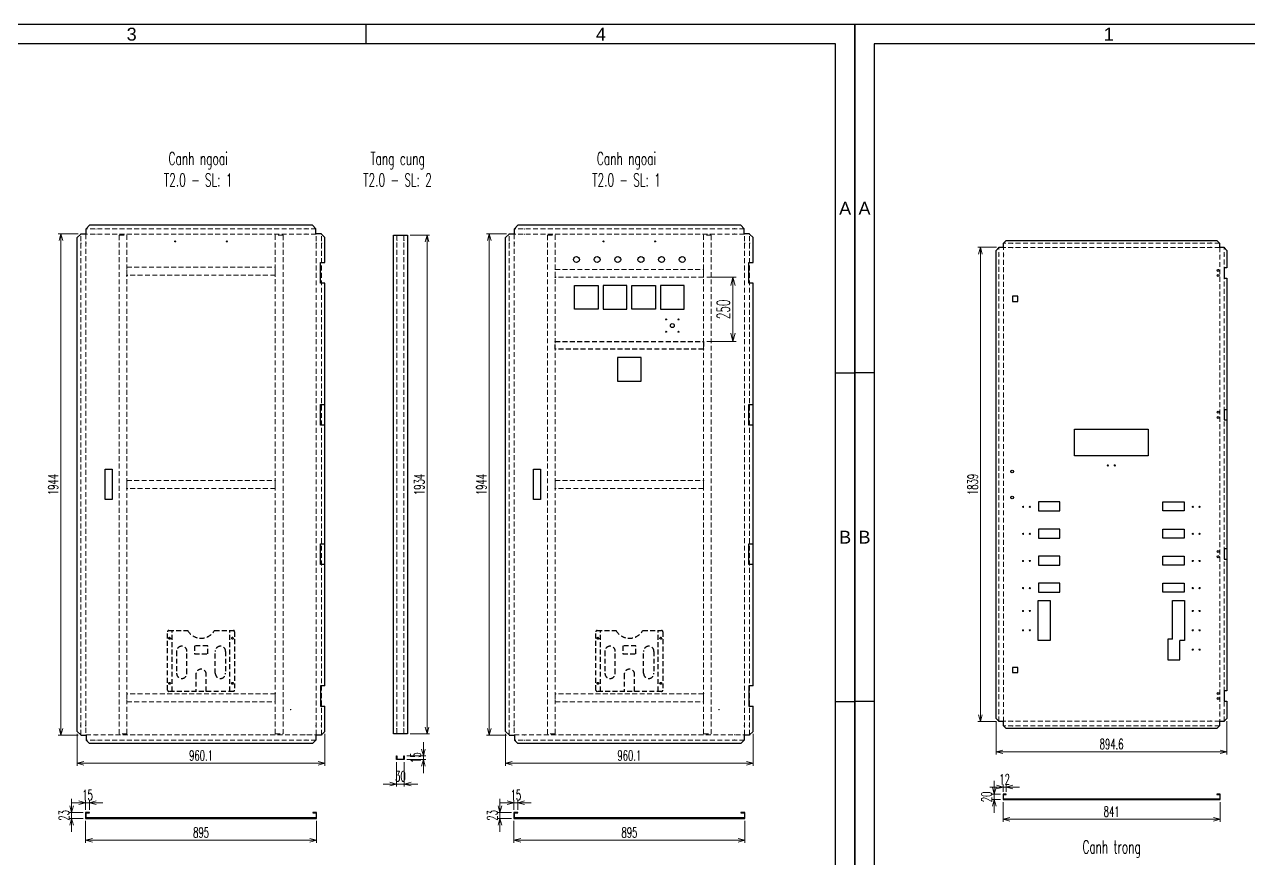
# Model space of a CAD drawing. Header units: millimetres. Extents: x 173893 to 258446, y -176540 to -123824.
# Drawn here: x 234777 to 239522, y -141566 to -138333 of the extents above; entities that cross this region are included whole.
import ezdxf
from ezdxf.enums import TextEntityAlignment as Align

# ---------------------------------------------------------------- set-up
doc = ezdxf.new("R2010")
doc.units = ezdxf.units.MM
doc.header["$LTSCALE"] = 3
doc.linetypes.add('HIDDEN', pattern=[9.525, 6.35, -3.175])
doc.layers.add('@.0.DM. NÉT CHÍNH', color=7, linetype='Continuous', lineweight=25)
doc.layers.add('@.DM. NÉT ĐỨT', color=8, linetype='HIDDEN', lineweight=9)
doc.layers.add('@.DM. KÍCH THƯỚC', color=8, linetype='Continuous', transparency=0.2)
for name, color, linetype in [('@.DM. NÉT CHÍNH', 7, 'Continuous'), ('@.TEXT', 7, 'Continuous'), ('@.VISIBLE', 7, 'Continuous'), ('Ann_green', 3, 'Continuous')]:
    doc.layers.add(name, color=color, linetype=linetype)
doc.styles.add('Ann_w01', font='romans.shx', dxfattribs={"width": 0.6, "bigfont": 'chineset.shx'})
doc.styles.add('Arial', font='arial.ttf')
doc.dimstyles.new('Dim 01_SC20', dxfattribs={"dimscale": 20, "dimtxt": 2, "dimasz": 1.3, "dimexe": 0.5, "dimexo": 0.5, "dimgap": 0.5, "dimtad": 1, "dimdec": 1, "dimzin": 12, "dimdsep": 46, "dimtxsty": 'Ann_w01', "dimblk": 'OPEN30', "dimcen": 1.5, "dimclrd": 6, "dimclre": 6, "dimclrt": 3, "dimadec": 1, "dimazin": 3, "dimtm": 1e-09, "dimtfac": 1, "dimtdec": 1, "dimtix": 1, "dimtmove": 0, "dimatfit": 3, "dimldrblk": 'OPEN30', "dimfxl": 1, "dimtolj": 1, "dimlwd": 0, "dimlwe": 0, "dimarcsym": 0})
doc.dimstyles.new('Dim 01_SC25', dxfattribs={"dimscale": 25, "dimtxt": 2, "dimasz": 1.3, "dimexe": 0.5, "dimexo": 0.5, "dimgap": 0.5, "dimtad": 1, "dimdec": 1, "dimzin": 12, "dimdsep": 46, "dimtxsty": 'Ann_w01', "dimblk": 'OPEN30', "dimcen": 1.5, "dimclrd": 6, "dimclre": 6, "dimclrt": 3, "dimadec": 1, "dimazin": 3, "dimtm": 1e-09, "dimtfac": 1, "dimtdec": 1, "dimtix": 1, "dimtmove": 0, "dimatfit": 3, "dimldrblk": 'OPEN30', "dimfxl": 1, "dimtolj": 1, "dimlwd": 0, "dimlwe": 0, "dimarcsym": 0})

# ---------------------------------------------------------------- blocks, each defined once
blk = doc.blocks.new('_Open30')
at = {"color": 0, "linetype": 'ByBlock', "lineweight": -2}
for p, q in [((-1, 0.27), (0, 0)), ((0, 0), (-1, -0.27)), ((0, 0), (-1, 0))]:
    blk.add_line(p, q, dxfattribs=at)
blk = doc.blocks.new('*D413')
at = {"layer": '@.DM. KÍCH THƯỚC', "color": 6, "lineweight": 0, "transparency": 16777216}
for p, q in [((238570.6, -141347.4), (238570.6, -141424.3)), ((239411.6, -141347.4), (239411.6, -141424.3)), ((238596.6, -141414.3), (239385.6, -141414.3))]:
    blk.add_line(p, q, dxfattribs=at)
at = {"layer": 'Defpoints', "color": 0, "transparency": 16777216}
for p in [(238570.6, -141337.4), (239411.6, -141337.4), (239411.6, -141414.3)]:
    blk.add_point(p, dxfattribs=at)
at = {"layer": '@.DM. KÍCH THƯỚC', "color": 6, "lineweight": 0, "transparency": 16777216, "xscale": 26, "yscale": 26, "zscale": 26, "rotation": 180}
blk.add_blockref('_Open30', (238570.6, -141414.3), dxfattribs=at)
at = {"layer": '@.DM. KÍCH THƯỚC', "color": 6, "lineweight": 0, "transparency": 16777216, "xscale": 26, "yscale": 26, "zscale": 26}
blk.add_blockref('_Open30', (239411.6, -141414.3), dxfattribs=at)
at = {"layer": '@.DM. KÍCH THƯỚC', "color": 3, "transparency": 16777216, "insert": (238991.1, -141384.3), "char_height": 40, "attachment_point": 5, "style": 'Ann_w01'}
blk.add_mtext('\\A1;841', dxfattribs=at)
blk = doc.blocks.new('*D414')
at = {"layer": '@.DM. KÍCH THƯỚC', "color": 6, "lineweight": 0, "transparency": 16777216}
for p, q in [((238536.3, -141291.4), (238536.3, -141265.4)), ((238560.6, -141317.4), (238526.3, -141317.4)), ((238560.6, -141337.4), (238526.3, -141337.4)), ((238536.3, -141337.4), (238536.3, -141317.4)), ((238536.3, -141363.4), (238536.3, -141389.4))]:
    blk.add_line(p, q, dxfattribs=at)
at = {"layer": 'Defpoints', "color": 0, "transparency": 16777216}
for p in [(238536.3, -141317.4), (238570.6, -141317.4), (238570.6, -141337.4)]:
    blk.add_point(p, dxfattribs=at)
at = {"layer": '@.DM. KÍCH THƯỚC', "color": 6, "lineweight": 0, "transparency": 16777216, "xscale": 26, "yscale": 26, "zscale": 26}
for p, rotation in [((238536.3, -141317.4), 270), ((238536.3, -141337.4), 90)]:
    blk.add_blockref('_Open30', p, dxfattribs=dict(at, rotation=rotation))
at = {"layer": '@.DM. KÍCH THƯỚC', "color": 3, "transparency": 16777216, "insert": (238506.3, -141327.4), "char_height": 40, "attachment_point": 5, "rotation": 90, "style": 'Ann_w01'}
blk.add_mtext('\\A1;20', dxfattribs=at)
blk = doc.blocks.new('*D415')
at = {"layer": '@.DM. KÍCH THƯỚC', "color": 6, "lineweight": 0, "transparency": 16777216}
for p, q in [((238544.6, -141289.3), (238518.6, -141289.3)), ((238570.6, -141307.4), (238570.6, -141279.3)), ((238570.6, -141289.3), (238582.6, -141289.3)), ((238582.6, -141307.4), (238582.6, -141279.3)), ((238608.6, -141289.3), (238634.6, -141289.3))]:
    blk.add_line(p, q, dxfattribs=at)
at = {"layer": 'Defpoints', "color": 0, "transparency": 16777216}
for p in [(238582.6, -141289.3), (238570.6, -141317.4), (238582.6, -141317.4)]:
    blk.add_point(p, dxfattribs=at)
at = {"layer": '@.DM. KÍCH THƯỚC', "color": 6, "lineweight": 0, "transparency": 16777216, "xscale": 26, "yscale": 26, "zscale": 26}
blk.add_blockref('_Open30', (238570.6, -141289.3), dxfattribs=at)
at = {"layer": '@.DM. KÍCH THƯỚC', "color": 6, "lineweight": 0, "transparency": 16777216, "xscale": 26, "yscale": 26, "zscale": 26, "rotation": 180}
blk.add_blockref('_Open30', (238582.6, -141289.3), dxfattribs=at)
at = {"layer": '@.DM. KÍCH THƯỚC', "color": 3, "transparency": 16777216, "insert": (238576.6, -141259.3), "char_height": 40, "attachment_point": 5, "style": 'Ann_w01'}
blk.add_mtext('\\A1;12', dxfattribs=at)
blk = doc.blocks.new('*D416')
at = {"layer": '@.DM. KÍCH THƯỚC', "color": 6, "lineweight": 0, "transparency": 16777216}
for p, q in [((238544.5, -139196.9), (238472.7, -139196.9)), ((238482.7, -141009.9), (238482.7, -139222.9)), ((238544.5, -141035.9), (238472.7, -141035.9))]:
    blk.add_line(p, q, dxfattribs=at)
at = {"layer": 'Defpoints', "color": 0, "transparency": 16777216}
for p in [(238482.7, -139196.9), (238554.5, -139196.9), (238554.5, -141035.9)]:
    blk.add_point(p, dxfattribs=at)
at = {"layer": '@.DM. KÍCH THƯỚC', "color": 6, "lineweight": 0, "transparency": 16777216, "xscale": 26, "yscale": 26, "zscale": 26}
for p, rotation in [((238482.7, -139196.9), 90), ((238482.7, -141035.9), 270)]:
    blk.add_blockref('_Open30', p, dxfattribs=dict(at, rotation=rotation))
at = {"layer": '@.DM. KÍCH THƯỚC', "color": 3, "transparency": 16777216, "insert": (238452.7, -140116.4), "char_height": 40, "attachment_point": 5, "rotation": 90, "style": 'Ann_w01'}
blk.add_mtext('\\A1;1839', dxfattribs=at)
blk = doc.blocks.new('*D417')
at = {"layer": '@.DM. KÍCH THƯỚC', "color": 6, "lineweight": 0, "transparency": 16777216}
for p, q in [((238543.8, -141033.9), (238543.8, -141162.9)), ((239438.4, -141033.9), (239438.4, -141162.9)), ((238569.8, -141152.9), (239412.4, -141152.9))]:
    blk.add_line(p, q, dxfattribs=at)
at = {"layer": 'Defpoints', "color": 0, "transparency": 16777216}
for p in [(238543.8, -141023.9), (239438.4, -141023.9), (239438.4, -141152.9)]:
    blk.add_point(p, dxfattribs=at)
at = {"layer": '@.DM. KÍCH THƯỚC', "color": 6, "lineweight": 0, "transparency": 16777216, "xscale": 26, "yscale": 26, "zscale": 26, "rotation": 180}
blk.add_blockref('_Open30', (238543.8, -141152.9), dxfattribs=at)
at = {"layer": '@.DM. KÍCH THƯỚC', "color": 6, "lineweight": 0, "transparency": 16777216, "xscale": 26, "yscale": 26, "zscale": 26}
blk.add_blockref('_Open30', (239438.4, -141152.9), dxfattribs=at)
at = {"layer": '@.DM. KÍCH THƯỚC', "color": 3, "transparency": 16777216, "insert": (238991.1, -141122.9), "char_height": 40, "attachment_point": 5, "style": 'Ann_w01'}
blk.add_mtext('\\A1;894.6', dxfattribs=at)
blk = doc.blocks.new('*D439')
at = {"layer": '@.DM. KÍCH THƯỚC', "color": 6, "lineweight": 0, "transparency": 16777216}
for p, q in [((235014.3, -141420.7), (235014.3, -141505.6)), ((235909.3, -141420.7), (235909.3, -141505.6)), ((235040.3, -141495.6), (235883.3, -141495.6))]:
    blk.add_line(p, q, dxfattribs=at)
at = {"layer": 'Defpoints', "color": 0, "transparency": 16777216}
for p in [(235014.3, -141410.7), (235909.3, -141410.7), (235909.3, -141495.6)]:
    blk.add_point(p, dxfattribs=at)
at = {"layer": '@.DM. KÍCH THƯỚC', "color": 6, "lineweight": 0, "transparency": 16777216, "xscale": 26, "yscale": 26, "zscale": 26, "rotation": 180}
blk.add_blockref('_Open30', (235014.3, -141495.6), dxfattribs=at)
at = {"layer": '@.DM. KÍCH THƯỚC', "color": 6, "lineweight": 0, "transparency": 16777216, "xscale": 26, "yscale": 26, "zscale": 26}
blk.add_blockref('_Open30', (235909.3, -141495.6), dxfattribs=at)
at = {"layer": '@.DM. KÍCH THƯỚC', "color": 3, "transparency": 16777216, "insert": (235461.8, -141465.6), "char_height": 40, "attachment_point": 5, "style": 'Ann_w01'}
blk.add_mtext('\\A1;895', dxfattribs=at)
blk = doc.blocks.new('*D440')
at = {"layer": '@.DM. KÍCH THƯỚC', "color": 6, "lineweight": 0, "transparency": 16777216}
for p, q in [((234959.9, -141361.7), (234959.9, -141335.7)), ((235004.3, -141387.7), (234949.9, -141387.7)), ((234959.9, -141387.7), (234959.9, -141410.7)), ((235004.3, -141410.7), (234949.9, -141410.7)), ((234959.9, -141436.7), (234959.9, -141462.7))]:
    blk.add_line(p, q, dxfattribs=at)
at = {"layer": 'Defpoints', "color": 0, "transparency": 16777216}
for p in [(235014.3, -141387.7), (234959.9, -141410.7), (235014.3, -141410.7)]:
    blk.add_point(p, dxfattribs=at)
at = {"layer": '@.DM. KÍCH THƯỚC', "color": 6, "lineweight": 0, "transparency": 16777216, "xscale": 26, "yscale": 26, "zscale": 26}
for p, rotation in [((234959.9, -141387.7), 270), ((234959.9, -141410.7), 90)]:
    blk.add_blockref('_Open30', p, dxfattribs=dict(at, rotation=rotation))
at = {"layer": '@.DM. KÍCH THƯỚC', "color": 3, "transparency": 16777216, "insert": (234929.9, -141399.2), "char_height": 40, "attachment_point": 5, "rotation": 90, "style": 'Ann_w01'}
blk.add_mtext('\\A1;23', dxfattribs=at)
blk = doc.blocks.new('*D441')
at = {"layer": '@.DM. KÍCH THƯỚC', "color": 6, "lineweight": 0, "transparency": 16777216}
for p, q in [((235014.3, -141377.7), (235014.3, -141340.4)), ((235029.3, -141377.7), (235029.3, -141340.4)), ((234988.3, -141350.4), (234962.3, -141350.4)), ((235014.3, -141350.4), (235029.3, -141350.4)), ((235055.3, -141350.4), (235081.3, -141350.4))]:
    blk.add_line(p, q, dxfattribs=at)
at = {"layer": 'Defpoints', "color": 0, "transparency": 16777216}
for p in [(235014.3, -141387.7), (235029.3, -141350.4), (235029.3, -141387.7)]:
    blk.add_point(p, dxfattribs=at)
at = {"layer": '@.DM. KÍCH THƯỚC', "color": 6, "lineweight": 0, "transparency": 16777216, "xscale": 26, "yscale": 26, "zscale": 26}
blk.add_blockref('_Open30', (235014.3, -141350.4), dxfattribs=at)
at = {"layer": '@.DM. KÍCH THƯỚC', "color": 6, "lineweight": 0, "transparency": 16777216, "xscale": 26, "yscale": 26, "zscale": 26, "rotation": 180}
blk.add_blockref('_Open30', (235029.3, -141350.4), dxfattribs=at)
at = {"layer": '@.DM. KÍCH THƯỚC', "color": 3, "transparency": 16777216, "insert": (235021.8, -141320.4), "char_height": 40, "attachment_point": 5, "style": 'Ann_w01'}
blk.add_mtext('\\A1;15', dxfattribs=at)
blk = doc.blocks.new('*D442')
at = {"layer": '@.DM. KÍCH THƯỚC', "color": 6, "lineweight": 0, "transparency": 16777216}
for p, q in [((234985.2, -139144.4), (234908.4, -139144.4)), ((234918.4, -139170.4), (234918.4, -141062.4)), ((234985.2, -141088.4), (234908.4, -141088.4))]:
    blk.add_line(p, q, dxfattribs=at)
at = {"layer": 'Defpoints', "color": 0, "transparency": 16777216}
for p in [(234995.2, -139144.4), (234918.4, -141088.4), (234995.2, -141088.4)]:
    blk.add_point(p, dxfattribs=at)
at = {"layer": '@.DM. KÍCH THƯỚC', "color": 6, "lineweight": 0, "transparency": 16777216, "xscale": 26, "yscale": 26, "zscale": 26}
for p, rotation in [((234918.4, -139144.4), 90), ((234918.4, -141088.4), 270)]:
    blk.add_blockref('_Open30', p, dxfattribs=dict(at, rotation=rotation))
at = {"layer": '@.DM. KÍCH THƯỚC', "color": 3, "transparency": 16777216, "insert": (234888.4, -140116.4), "char_height": 40, "attachment_point": 5, "rotation": 90, "style": 'Ann_w01'}
blk.add_mtext('\\A1;1944', dxfattribs=at)
blk = doc.blocks.new('*D443')
at = {"layer": '@.DM. KÍCH THƯỚC', "color": 6, "lineweight": 0, "transparency": 16777216}
for p, q in [((234981.5, -141083.4), (234981.5, -141207.1)), ((235941.6, -141083.4), (235941.6, -141207.1)), ((235915.6, -141197.1), (235007.5, -141197.1))]:
    blk.add_line(p, q, dxfattribs=at)
at = {"layer": 'Defpoints', "color": 0, "transparency": 16777216}
for p in [(234981.5, -141073.4), (235941.6, -141073.4), (234981.5, -141197.1)]:
    blk.add_point(p, dxfattribs=at)
at = {"layer": '@.DM. KÍCH THƯỚC', "color": 6, "lineweight": 0, "transparency": 16777216, "xscale": 26, "yscale": 26, "zscale": 26, "rotation": 180}
blk.add_blockref('_Open30', (234981.5, -141197.1), dxfattribs=at)
at = {"layer": '@.DM. KÍCH THƯỚC', "color": 6, "lineweight": 0, "transparency": 16777216, "xscale": 26, "yscale": 26, "zscale": 26}
blk.add_blockref('_Open30', (235941.6, -141197.1), dxfattribs=at)
at = {"layer": '@.DM. KÍCH THƯỚC', "color": 3, "transparency": 16777216, "insert": (235461.6, -141167.1), "char_height": 40, "attachment_point": 5, "style": 'Ann_w01'}
blk.add_mtext('\\A1;960.1', dxfattribs=at)
blk = doc.blocks.new('*D504')
at = {"layer": '@.DM. KÍCH THƯỚC', "color": 6, "lineweight": 0, "transparency": 16777216}
for p, q in [((236219.5, -141193), (236219.5, -141287.7)), ((236249.5, -141193), (236249.5, -141287.7)), ((236193.5, -141277.7), (236167.5, -141277.7)), ((236219.5, -141277.7), (236249.5, -141277.7)), ((236275.5, -141277.7), (236301.5, -141277.7))]:
    blk.add_line(p, q, dxfattribs=at)
at = {"layer": 'Defpoints', "color": 0, "transparency": 16777216}
for p in [(236219.5, -141183), (236249.5, -141183), (236249.5, -141277.7)]:
    blk.add_point(p, dxfattribs=at)
at = {"layer": '@.DM. KÍCH THƯỚC', "color": 6, "lineweight": 0, "transparency": 16777216, "xscale": 26, "yscale": 26, "zscale": 26}
blk.add_blockref('_Open30', (236219.5, -141277.7), dxfattribs=at)
at = {"layer": '@.DM. KÍCH THƯỚC', "color": 6, "lineweight": 0, "transparency": 16777216, "xscale": 26, "yscale": 26, "zscale": 26, "rotation": 180}
blk.add_blockref('_Open30', (236249.5, -141277.7), dxfattribs=at)
at = {"layer": '@.DM. KÍCH THƯỚC', "color": 3, "transparency": 16777216, "insert": (236234.5, -141247.7), "char_height": 40, "attachment_point": 5, "style": 'Ann_w01'}
blk.add_mtext('\\A1;30', dxfattribs=at)
blk = doc.blocks.new('*D505')
at = {"layer": '@.DM. KÍCH THƯỚC', "color": 6, "lineweight": 0, "transparency": 16777216}
for p, q in [((236323.6, -141142), (236323.6, -141116)), ((236259.5, -141168), (236333.6, -141168)), ((236259.5, -141183), (236333.6, -141183)), ((236323.6, -141183), (236323.6, -141168)), ((236323.6, -141209), (236323.6, -141235))]:
    blk.add_line(p, q, dxfattribs=at)
at = {"layer": 'Defpoints', "color": 0, "transparency": 16777216}
for p in [(236249.5, -141168), (236249.5, -141183), (236323.6, -141168)]:
    blk.add_point(p, dxfattribs=at)
at = {"layer": '@.DM. KÍCH THƯỚC', "color": 6, "lineweight": 0, "transparency": 16777216, "xscale": 26, "yscale": 26, "zscale": 26}
for p, rotation in [((236323.6, -141168), 270), ((236323.6, -141183), 90)]:
    blk.add_blockref('_Open30', p, dxfattribs=dict(at, rotation=rotation))
at = {"layer": '@.DM. KÍCH THƯỚC', "color": 3, "transparency": 16777216, "insert": (236293.6, -141175.5), "char_height": 40, "attachment_point": 5, "rotation": 90, "style": 'Ann_w01'}
blk.add_mtext('\\A1;15', dxfattribs=at)
blk = doc.blocks.new('*D506')
at = {"layer": '@.DM. KÍCH THƯỚC', "color": 6, "lineweight": 0, "transparency": 16777216}
for p, q in [((236271.9, -139149.4), (236347.6, -139149.4)), ((236337.6, -141057.4), (236337.6, -139175.4)), ((236271.9, -141083.4), (236347.6, -141083.4))]:
    blk.add_line(p, q, dxfattribs=at)
at = {"layer": 'Defpoints', "color": 0, "transparency": 16777216}
for p in [(236261.9, -139149.4), (236337.6, -139149.4), (236261.9, -141083.4)]:
    blk.add_point(p, dxfattribs=at)
at = {"layer": '@.DM. KÍCH THƯỚC', "color": 6, "lineweight": 0, "transparency": 16777216, "xscale": 26, "yscale": 26, "zscale": 26}
for p, rotation in [((236337.6, -139149.4), 90), ((236337.6, -141083.4), 270)]:
    blk.add_blockref('_Open30', p, dxfattribs=dict(at, rotation=rotation))
at = {"layer": '@.DM. KÍCH THƯỚC', "color": 3, "transparency": 16777216, "insert": (236307.6, -140116.4), "char_height": 40, "attachment_point": 5, "rotation": 90, "style": 'Ann_w01'}
blk.add_mtext('\\A1;1934', dxfattribs=at)
blk = doc.blocks.new('*D507')
at = {"layer": '@.DM. KÍCH THƯỚC', "color": 6, "lineweight": 0, "transparency": 16777216}
for p, q in [((236674.6, -141420.7), (236674.6, -141505.6)), ((237569.6, -141420.7), (237569.6, -141505.6)), ((236700.6, -141495.6), (237543.6, -141495.6))]:
    blk.add_line(p, q, dxfattribs=at)
at = {"layer": 'Defpoints', "color": 0, "transparency": 16777216}
for p in [(236674.6, -141410.7), (237569.6, -141410.7), (237569.6, -141495.6)]:
    blk.add_point(p, dxfattribs=at)
at = {"layer": '@.DM. KÍCH THƯỚC', "color": 6, "lineweight": 0, "transparency": 16777216, "xscale": 26, "yscale": 26, "zscale": 26, "rotation": 180}
blk.add_blockref('_Open30', (236674.6, -141495.6), dxfattribs=at)
at = {"layer": '@.DM. KÍCH THƯỚC', "color": 6, "lineweight": 0, "transparency": 16777216, "xscale": 26, "yscale": 26, "zscale": 26}
blk.add_blockref('_Open30', (237569.6, -141495.6), dxfattribs=at)
at = {"layer": '@.DM. KÍCH THƯỚC', "color": 3, "transparency": 16777216, "insert": (237122.1, -141465.6), "char_height": 40, "attachment_point": 5, "style": 'Ann_w01'}
blk.add_mtext('\\A1;895', dxfattribs=at)
blk = doc.blocks.new('*D508')
at = {"layer": '@.DM. KÍCH THƯỚC', "color": 6, "lineweight": 0, "transparency": 16777216}
for p, q in [((236620.2, -141361.7), (236620.2, -141335.7)), ((236664.6, -141387.7), (236610.2, -141387.7)), ((236620.2, -141387.7), (236620.2, -141410.7)), ((236664.6, -141410.7), (236610.2, -141410.7)), ((236620.2, -141436.7), (236620.2, -141462.7))]:
    blk.add_line(p, q, dxfattribs=at)
at = {"layer": 'Defpoints', "color": 0, "transparency": 16777216}
for p in [(236674.6, -141387.7), (236620.2, -141410.7), (236674.6, -141410.7)]:
    blk.add_point(p, dxfattribs=at)
at = {"layer": '@.DM. KÍCH THƯỚC', "color": 6, "lineweight": 0, "transparency": 16777216, "xscale": 26, "yscale": 26, "zscale": 26}
for p, rotation in [((236620.2, -141387.7), 270), ((236620.2, -141410.7), 90)]:
    blk.add_blockref('_Open30', p, dxfattribs=dict(at, rotation=rotation))
at = {"layer": '@.DM. KÍCH THƯỚC', "color": 3, "transparency": 16777216, "insert": (236590.2, -141399.2), "char_height": 40, "attachment_point": 5, "rotation": 90, "style": 'Ann_w01'}
blk.add_mtext('\\A1;23', dxfattribs=at)
blk = doc.blocks.new('*D509')
at = {"layer": '@.DM. KÍCH THƯỚC', "color": 6, "lineweight": 0, "transparency": 16777216}
for p, q in [((236674.6, -141377.7), (236674.6, -141340.4)), ((236689.6, -141377.7), (236689.6, -141340.4)), ((236648.6, -141350.4), (236622.6, -141350.4)), ((236674.6, -141350.4), (236689.6, -141350.4)), ((236715.6, -141350.4), (236741.6, -141350.4))]:
    blk.add_line(p, q, dxfattribs=at)
at = {"layer": 'Defpoints', "color": 0, "transparency": 16777216}
for p in [(236674.6, -141387.7), (236689.6, -141350.4), (236689.6, -141387.7)]:
    blk.add_point(p, dxfattribs=at)
at = {"layer": '@.DM. KÍCH THƯỚC', "color": 6, "lineweight": 0, "transparency": 16777216, "xscale": 26, "yscale": 26, "zscale": 26}
blk.add_blockref('_Open30', (236674.6, -141350.4), dxfattribs=at)
at = {"layer": '@.DM. KÍCH THƯỚC', "color": 6, "lineweight": 0, "transparency": 16777216, "xscale": 26, "yscale": 26, "zscale": 26, "rotation": 180}
blk.add_blockref('_Open30', (236689.6, -141350.4), dxfattribs=at)
at = {"layer": '@.DM. KÍCH THƯỚC', "color": 3, "transparency": 16777216, "insert": (236682.1, -141320.4), "char_height": 40, "attachment_point": 5, "style": 'Ann_w01'}
blk.add_mtext('\\A1;15', dxfattribs=at)
blk = doc.blocks.new('*D499')
at = {"layer": '@.DM. KÍCH THƯỚC', "color": 6, "lineweight": 0, "transparency": 16777216}
for p, q in [((236645.5, -139144.4), (236568.6, -139144.4)), ((236578.6, -139170.4), (236578.6, -141062.4)), ((236645.5, -141088.4), (236568.6, -141088.4))]:
    blk.add_line(p, q, dxfattribs=at)
at = {"layer": 'Defpoints', "color": 0, "transparency": 16777216}
for p in [(236655.5, -139144.4), (236578.6, -141088.4), (236655.5, -141088.4)]:
    blk.add_point(p, dxfattribs=at)
at = {"layer": '@.DM. KÍCH THƯỚC', "color": 6, "lineweight": 0, "transparency": 16777216, "xscale": 26, "yscale": 26, "zscale": 26}
for p, rotation in [((236578.6, -139144.4), 90), ((236578.6, -141088.4), 270)]:
    blk.add_blockref('_Open30', p, dxfattribs=dict(at, rotation=rotation))
at = {"layer": '@.DM. KÍCH THƯỚC', "color": 3, "transparency": 16777216, "insert": (236548.6, -140116.4), "char_height": 40, "attachment_point": 5, "rotation": 90, "style": 'Ann_w01'}
blk.add_mtext('\\A1;1944', dxfattribs=at)
blk = doc.blocks.new('*D500')
at = {"layer": '@.DM. KÍCH THƯỚC', "color": 6, "lineweight": 0, "transparency": 16777216}
for p, q in [((236641.8, -141083.4), (236641.8, -141207.1)), ((237601.9, -141083.4), (237601.9, -141207.1)), ((237575.9, -141197.1), (236667.8, -141197.1))]:
    blk.add_line(p, q, dxfattribs=at)
at = {"layer": 'Defpoints', "color": 0, "transparency": 16777216}
for p in [(236641.8, -141073.4), (237601.9, -141073.4), (236641.8, -141197.1)]:
    blk.add_point(p, dxfattribs=at)
at = {"layer": '@.DM. KÍCH THƯỚC', "color": 6, "lineweight": 0, "transparency": 16777216, "xscale": 26, "yscale": 26, "zscale": 26, "rotation": 180}
blk.add_blockref('_Open30', (236641.8, -141197.1), dxfattribs=at)
at = {"layer": '@.DM. KÍCH THƯỚC', "color": 6, "lineweight": 0, "transparency": 16777216, "xscale": 26, "yscale": 26, "zscale": 26}
blk.add_blockref('_Open30', (237601.9, -141197.1), dxfattribs=at)
at = {"layer": '@.DM. KÍCH THƯỚC', "color": 3, "transparency": 16777216, "insert": (237121.8, -141167.1), "char_height": 40, "attachment_point": 5, "style": 'Ann_w01'}
blk.add_mtext('\\A1;960.1', dxfattribs=at)
blk = doc.blocks.new('*D510')
at = {"layer": '@.DM. NÉT CHÍNH', "color": 6, "linetype": 'Continuous', "lineweight": 0, "transparency": 16777216}
for p, q in [((237422.1, -139312.4), (237536, -139312.4)), ((237523.5, -139344.9), (237523.5, -139529.9)), ((237421.8, -139562.4), (237536, -139562.4))]:
    blk.add_line(p, q, dxfattribs=at)
at = {"layer": 'Defpoints', "color": 0, "linetype": 'Continuous', "transparency": 16777216}
for p in [(237409.6, -139312.4), (237409.3, -139562.4), (237523.5, -139562.4)]:
    blk.add_point(p, dxfattribs=at)
at = {"layer": '@.DM. NÉT CHÍNH', "color": 6, "linetype": 'Continuous', "lineweight": 0, "transparency": 16777216, "xscale": 32.5, "yscale": 32.5, "zscale": 32.5}
for p, rotation in [((237523.5, -139312.4), 90), ((237523.5, -139562.4), 270)]:
    blk.add_blockref('_Open30', p, dxfattribs=dict(at, rotation=rotation))
at = {"layer": '@.DM. NÉT CHÍNH', "color": 3, "linetype": 'Continuous', "transparency": 16777216, "insert": (237486, -139437.4), "char_height": 50, "attachment_point": 5, "rotation": 90, "style": 'Ann_w01'}
blk.add_mtext('\\A1;250', dxfattribs=at)
blk = doc.blocks.new('KHUNG BAN VE (Made by Tung)')
at = {"layer": '@.VISIBLE', "color": 8}
for p, q in [((221.25, 207), (221.25, 210)), ((3, 156), (0, 156)), ((294, 156), (297, 156)), ((3, 105), (0, 105)), ((294, 105), (297, 105))]:
    blk.add_line(p, q, dxfattribs=at)
for points in [[(0, 0), (297, 0), (297, 210), (0, 210)], [(3, 3), (294, 3), (294, 207), (3, 207)]]:
    blk.add_lwpolyline(points, close=True, dxfattribs=at)
at = {"layer": '@.TEXT', "color": 1, "style": 'Arial'}
for s, p in [('1', (39.375, 208.5)), ('3', (184.875, 208.5)), ('4', (257.625, 208.5)), ('A', (1.5, 181.5)), ('A', (295.5, 181.5)), ('B', (1.5, 130.5)), ('B', (295.5, 130.5))]:
    blk.add_text(s, height=2, dxfattribs=at).set_placement(p, align=Align.MIDDLE_CENTER)
for tag, height, p in [('DESIGNER_NAME', 2, (38, 15.5)), ('PROJECT_CODE', 2, (258.5, 15.5)), ('SCALE', 2, (289, 15.5)), ('APPROVED_NAME', 2, (38, 10.5)), ('CUSTOMER_NAME', 2, (258.5, 10.5)), ('PAGE', 2, (289, 10.5)), ('DRAWING_NAME', 4, (173, 8)), ('TOTAL', 2, (289, 5.5))]:
    blk.add_attdef(tag, text='', height=height, dxfattribs=at).set_placement(p, align=Align.MIDDLE_CENTER)

msp = doc.modelspace()

# ---------------------------------------------------------------- linework, layer by layer
at = {"color": 3}
for points in [[(236909.33, -139344.4), (237001.33, -139344.4), (237001.33, -139436.4), (236909.33, -139436.4)], [(237020.33, -139436.4), (237112.33, -139436.4), (237112.33, -139344.4), (237020.33, -139344.4)], [(237131.33, -139344.4), (237223.33, -139344.4), (237223.33, -139436.4), (237131.33, -139436.4)], [(237242.33, -139436.4), (237334.33, -139436.4), (237334.33, -139344.4), (237242.33, -139344.4)]]:
    msp.add_lwpolyline(points, close=True, dxfattribs=at)
for centre, radius in [((237264.33, -139476.4), 2.1), ((237288.33, -139500.4), 7.5), ((237312.33, -139476.4), 2.1), ((237264.33, -139524.4), 2.1), ((237312.33, -139524.4), 2.1)]:
    msp.add_circle(centre, radius)
at = {"linetype": 'ByBlock', "lineweight": 9}
for centre in [(238976.79, -140042.4), (239003.39, -140042.4), (238647.82, -140202.92), (238674.42, -140202.92), (239305.75, -140202.92), (239332.35, -140202.92), (238647.82, -140307.92), (238674.42, -140307.92), (239305.75, -140307.92), (239332.35, -140307.92), (238647.82, -140412.92), (238674.42, -140412.92), (239305.75, -140412.92), (239332.35, -140412.92), (238647.82, -140517.92), (238674.42, -140517.92), (239305.75, -140517.92), (239332.35, -140517.92), (238647.82, -140606.7), (238674.42, -140606.7), (239305.75, -140606.7), (239332.35, -140606.7), (238647.82, -140681.7), (238674.42, -140681.7), (239305.75, -140681.7), (239332.35, -140681.7), (239305.75, -140756.7), (239332.35, -140756.7)]:
    msp.add_circle(centre, 2.4, dxfattribs=at)
at = {"layer": '@.0.DM. NÉT CHÍNH'}
for centre in [(238605.59, -140066.4), (238605.59, -140166.4)]:
    msp.add_circle(centre, 5.25, dxfattribs=at)
at = {"layer": '@.DM. NÉT CHÍNH'}
for p, q in [((235893.82, -139111.6), (235029.32, -139111.6)), ((237554.08, -139111.6), (236689.58, -139111.6)), ((234981.52, -141073.4), (234981.52, -139159.4)), ((235016.12, -139144.4), (235016.12, -139145.7)), ((235907.02, -139144.4), (235907.02, -139145.7)), ((235941.62, -139256.4), (235941.62, -139159.4)), ((236641.78, -141073.4), (236641.78, -139159.4)), ((236676.38, -139144.4), (236676.38, -139145.7)), ((237567.28, -139144.4), (237567.28, -139145.7)), ((237601.88, -139256.4), (237601.88, -139159.4)), ((238572.39, -139196.9), (238572.39, -139198.2)), ((239409.79, -139196.9), (239409.79, -139198.2)), ((235941.62, -140896.4), (235941.62, -139336.4)), ((237601.88, -140896.4), (237601.88, -139336.4)), ((235941.62, -141073.4), (235941.62, -140976.4)), ((237601.88, -141073.4), (237601.88, -140976.4)), ((238572.39, -141035.9), (238572.39, -141034.6)), ((239409.79, -141035.9), (239409.79, -141034.6)), ((235016.12, -141088.4), (235016.12, -141087.1)), ((235907.02, -141088.4), (235907.02, -141087.1)), ((236676.38, -141088.4), (236676.38, -141087.1)), ((237567.28, -141088.4), (237567.28, -141087.1)), ((235893.82, -141121.2), (235029.32, -141121.2)), ((237554.08, -141121.2), (236689.58, -141121.2))]:
    msp.add_line(p, q, dxfattribs=at)
at = {"layer": '@.DM. NÉT CHÍNH', "color": 1}
for p, q in [((235053.57, -139125.3), (235055.57, -139125.3)), ((235053.57, -139145.7), (235055.57, -139145.7)), ((235869.57, -139125.3), (235867.57, -139125.3)), ((235869.57, -139145.7), (235867.57, -139145.7)), ((236713.84, -139125.3), (236715.84, -139125.3)), ((236713.84, -139145.7), (236715.84, -139145.7)), ((237529.83, -139125.3), (237527.83, -139125.3)), ((237529.83, -139145.7), (237527.83, -139145.7)), ((234995.22, -139179.78), (234995.22, -139181.78)), ((235015.62, -139179.78), (235015.62, -139181.78)), ((235907.52, -139179.78), (235907.52, -139181.78)), ((235927.92, -139179.78), (235927.92, -139181.78)), ((236220.82, -139170.08), (236220.82, -139172.08)), ((236248.22, -139170.08), (236248.22, -139172.08)), ((236655.48, -139179.78), (236655.48, -139181.78)), ((236675.88, -139179.78), (236675.88, -139181.78)), ((237567.78, -139179.78), (237567.78, -139181.78)), ((237588.18, -139179.78), (237588.18, -139181.78)), ((238605.61, -139180.8), (238607.61, -139180.8)), ((238605.61, -139198.2), (238607.61, -139198.2)), ((239376.56, -139180.8), (239374.56, -139180.8)), ((239376.56, -139198.2), (239374.56, -139198.2)), ((238554.49, -139225.85), (238554.49, -139227.85)), ((238571.89, -139225.85), (238571.89, -139227.85)), ((239410.29, -139225.85), (239410.29, -139227.85)), ((239427.69, -139225.85), (239427.69, -139227.85)), ((238554.49, -141006.95), (238554.49, -141004.95)), ((238571.89, -141006.95), (238571.89, -141004.95)), ((239410.29, -141006.95), (239410.29, -141004.95)), ((239427.69, -141006.95), (239427.69, -141004.95)), ((234995.22, -141053.02), (234995.22, -141051.02)), ((235015.62, -141053.02), (235015.62, -141051.02)), ((235907.52, -141053.02), (235907.52, -141051.02)), ((235927.92, -141053.02), (235927.92, -141051.02)), ((236655.48, -141053.02), (236655.48, -141051.02)), ((236675.88, -141053.02), (236675.88, -141051.02)), ((237567.78, -141053.02), (237567.78, -141051.02)), ((237588.18, -141053.02), (237588.18, -141051.02)), ((238605.61, -141034.6), (238607.61, -141034.6)), ((238605.61, -141052), (238607.61, -141052)), ((239376.56, -141034.6), (239374.56, -141034.6)), ((239376.56, -141052), (239374.56, -141052)), ((235053.57, -141087.1), (235055.57, -141087.1)), ((235869.57, -141087.1), (235867.57, -141087.1)), ((236220.82, -141062.72), (236220.82, -141060.72)), ((236248.22, -141062.72), (236248.22, -141060.72)), ((236713.84, -141087.1), (236715.84, -141087.1)), ((237529.83, -141087.1), (237527.83, -141087.1)), ((235053.57, -141107.5), (235055.57, -141107.5)), ((235869.57, -141107.5), (235867.57, -141107.5)), ((236713.84, -141107.5), (236715.84, -141107.5)), ((237529.83, -141107.5), (237527.83, -141107.5))]:
    msp.add_line(p, q, dxfattribs=at)
at = {"layer": '@.DM. NÉT CHÍNH'}
for points in [[(234981.52, -139159.4), (234995.22, -139145.7), (234995.22, -139144.4), (235016.12, -139144.4), (235016.12, -139124.8), (235029.32, -139111.6)], [(235941.62, -139159.4), (235927.92, -139145.7), (235927.92, -139144.4), (235907.02, -139144.4), (235907.02, -139124.8), (235893.82, -139111.6)], [(236641.78, -139159.4), (236655.48, -139145.7), (236655.48, -139144.4), (236676.38, -139144.4), (236676.38, -139124.8), (236689.58, -139111.6)], [(237601.88, -139159.4), (237588.18, -139145.7), (237588.18, -139144.4), (237567.28, -139144.4), (237567.28, -139124.8), (237554.08, -139111.6)], [(239438.39, -140956.4), (239438.39, -141023.9), (239427.69, -141034.6), (239427.69, -141035.9), (239409.79, -141035.9), (239409.79, -141052.5), (239399.59, -141062.7), (238582.59, -141062.7), (238572.39, -141052.5), (238572.39, -141035.9), (238554.49, -141035.9), (238554.49, -141034.6), (238543.79, -141023.9), (238543.79, -139208.9), (238554.49, -139198.2), (238554.49, -139196.9), (238572.39, -139196.9), (238572.39, -139180.3), (238582.59, -139170.1), (239399.59, -139170.1), (239409.79, -139180.3), (239409.79, -139196.9), (239427.69, -139196.9), (239427.69, -139198.2), (239438.39, -139208.9), (239438.39, -139276.4)], [(235941.62, -139336.4), (235924.92, -139336.4), (235924.92, -139256.4), (235941.62, -139256.4)], [(237601.88, -139336.4), (237585.18, -139336.4), (237585.18, -139256.4), (237601.88, -139256.4)], [(239438.39, -139276.4), (239427.69, -139276.4), (239427.69, -139316.4), (239438.39, -139316.4)], [(239438.39, -139316.4), (239438.39, -140916.4)], [(235941.62, -139886.4), (235924.92, -139886.4), (235924.92, -139806.4), (235941.62, -139806.4)], [(237601.88, -139886.4), (237585.18, -139886.4), (237585.18, -139806.4), (237601.88, -139806.4)], [(239438.39, -139826.4), (239427.69, -139826.4), (239427.69, -139866.4), (239438.39, -139866.4)], [(235941.62, -140426.4), (235924.92, -140426.4), (235924.92, -140346.4), (235941.62, -140346.4)], [(237601.88, -140426.4), (237585.18, -140426.4), (237585.18, -140346.4), (237601.88, -140346.4)], [(239438.39, -140366.4), (239427.69, -140366.4), (239427.69, -140406.4), (239438.39, -140406.4)], [(235941.62, -140896.4), (235924.92, -140896.4), (235924.92, -140976.4), (235941.62, -140976.4)], [(237601.88, -140896.4), (237585.18, -140896.4), (237585.18, -140976.4), (237601.88, -140976.4)], [(239438.39, -140916.4), (239427.69, -140916.4), (239427.69, -140956.4), (239438.39, -140956.4)], [(234981.52, -141073.4), (234995.22, -141087.1), (234995.22, -141088.4), (235016.12, -141088.4), (235016.12, -141108), (235029.32, -141121.2)], [(235941.62, -141073.4), (235927.92, -141087.1), (235927.92, -141088.4), (235907.02, -141088.4), (235907.02, -141108), (235893.82, -141121.2)], [(236641.78, -141073.4), (236655.48, -141087.1), (236655.48, -141088.4), (236676.38, -141088.4), (236676.38, -141108), (236689.58, -141121.2)], [(237601.88, -141073.4), (237588.18, -141087.1), (237588.18, -141088.4), (237567.28, -141088.4), (237567.28, -141108), (237554.08, -141121.2)]]:
    msp.add_lwpolyline(points, dxfattribs=at)
for points in [[(236261.92, -141083.4), (236207.12, -141083.4), (236207.12, -139149.4), (236261.92, -139149.4)], [(235090.32, -140057.65), (235117.32, -140057.65), (235117.32, -140175.15), (235090.32, -140175.15)], [(236750.58, -140057.65), (236777.58, -140057.65), (236777.58, -140175.15), (236750.58, -140175.15)], [(238790.12, -140219.2), (238790.12, -140184.2), (238708.12, -140184.2), (238708.12, -140219.2)], [(239190.05, -140219.2), (239190.05, -140184.2), (239272.05, -140184.2), (239272.05, -140219.2)], [(238790.12, -140324.2), (238790.12, -140289.2), (238708.12, -140289.2), (238708.12, -140324.2)], [(239190.05, -140324.2), (239190.05, -140289.2), (239272.05, -140289.2), (239272.05, -140324.2)], [(238790.12, -140429.2), (238790.12, -140394.2), (238708.12, -140394.2), (238708.12, -140429.2)], [(239190.05, -140429.2), (239190.05, -140394.2), (239272.05, -140394.2), (239272.05, -140429.2)], [(238790.12, -140534.2), (238790.12, -140499.2), (238708.12, -140499.2), (238708.12, -140534.2)], [(239190.05, -140534.2), (239190.05, -140499.2), (239272.05, -140499.2), (239272.05, -140534.2)], [(236249.52, -141167.96), (236249.52, -141182.96), (236219.52, -141182.96), (236219.52, -141167.96), (236221.02, -141167.96), (236221.02, -141181.46), (236248.02, -141181.46), (236248.02, -141167.96)]]:
    msp.add_lwpolyline(points, close=True, dxfattribs=at)
at = {"layer": '@.DM. NÉT CHÍNH', "color": 8, "linetype": 'HIDDEN'}
msp.add_lwpolyline([(237409.33, -139562.4), (237409.33, -139592.4), (236834.33, -139592.4), (236834.33, -139562.4)], close=True, dxfattribs=at)
at = {"layer": '@.DM. NÉT CHÍNH', "linetype": 'Continuous'}
for points in [[(237167.83, -139624.4), (237075.83, -139624.4), (237075.83, -139716.4), (237167.83, -139716.4)], [(238847.09, -139901.9), (239133.09, -139901.9), (239133.09, -140005.9), (238847.09, -140005.9)], [(238706.09, -140566.7), (238753.09, -140566.7), (238753.09, -140721.7), (238706.09, -140721.7)]]:
    msp.add_lwpolyline(points, close=True, dxfattribs=at)
for points in [[(239227.09, -140716.7), (239227.09, -140566.7), (239274.09, -140566.7), (239274.09, -140721.7), (239256.09, -140721.7)], [(239227.09, -140716.7), (239209.09, -140716.7), (239209.09, -140796.7), (239256.09, -140796.7), (239256.09, -140721.7)]]:
    msp.add_lwpolyline(points, dxfattribs=at)
at = {"layer": '@.DM. NÉT CHÍNH', "color": 4}
for points in [[(238582.59, -141317.42), (238570.59, -141317.42), (238570.59, -141337.42), (239411.59, -141337.42), (239411.59, -141317.42), (239399.59, -141317.42), (239399.59, -141318.92), (239410.09, -141318.92), (239410.09, -141335.92), (238572.09, -141335.92), (238572.09, -141318.92), (238582.59, -141318.92)], [(235029.32, -141387.74), (235014.32, -141387.74), (235014.32, -141410.74), (235909.32, -141410.74), (235909.32, -141387.74), (235894.32, -141387.74), (235894.32, -141389.24), (235907.82, -141389.24), (235907.82, -141409.24), (235015.82, -141409.24), (235015.82, -141389.24), (235029.32, -141389.24)], [(236689.58, -141387.74), (236674.58, -141387.74), (236674.58, -141410.74), (237569.58, -141410.74), (237569.58, -141387.74), (237554.58, -141387.74), (237554.58, -141389.24), (237568.08, -141389.24), (237568.08, -141409.24), (236676.08, -141409.24), (236676.08, -141389.24), (236689.58, -141389.24)]]:
    msp.add_lwpolyline(points, close=True, dxfattribs=at)
at = {"layer": '@.DM. NÉT CHÍNH', "linetype": 'Continuous'}
for centre in [(236916.83, -139244.4), (236996.83, -139244.4), (237076.83, -139244.4), (237166.83, -139244.4), (237246.83, -139244.4), (237326.83, -139244.4)]:
    msp.add_circle(centre, 11.5, dxfattribs=at)
at = {"layer": '@.DM. NÉT CHÍNH'}
for centre in [(239404.09, -139286.4), (239404.09, -139306.4), (239404.09, -139836.4), (239404.09, -139856.4), (239404.09, -140376.4), (239404.09, -140396.4), (239404.09, -140926.4), (239404.09, -140946.4)]:
    msp.add_circle(centre, 4, dxfattribs=at)
at = {"layer": '@.DM. NÉT ĐỨT', "linetype": 'HIDDEN'}
for p, q in [((234995.22, -141087.1), (234995.22, -139145.7)), ((235907.52, -139125.3), (235016.12, -139125.3)), ((235927.92, -141087.1), (235927.92, -139145.7)), ((236655.48, -141087.1), (236655.48, -139145.7)), ((237567.78, -139125.3), (236676.38, -139125.3)), ((237588.18, -141087.1), (237588.18, -139145.7)), ((238554.49, -141034.6), (238554.49, -139198.2)), ((238571.89, -141035.9), (238571.89, -139196.9)), ((239409.79, -139180.8), (238572.39, -139180.8)), ((239409.79, -139198.2), (238572.39, -139198.2)), ((239410.29, -139196.9), (239410.29, -141035.9)), ((239427.69, -141034.6), (239427.69, -139198.2)), ((239409.79, -141034.6), (238572.39, -141034.6)), ((239409.79, -141052), (238572.39, -141052)), ((235907.52, -141107.5), (235016.12, -141107.5)), ((237567.78, -141107.5), (236676.38, -141107.5))]:
    msp.add_line(p, q, dxfattribs=at)
at = {"layer": '@.DM. NÉT ĐỨT', "color": 8, "linetype": 'HIDDEN'}
for p, q in [((236220.82, -139149.4), (236220.82, -141083.4)), ((236248.22, -141083.4), (236248.22, -139149.4))]:
    msp.add_line(p, q, dxfattribs=at)
at = {"layer": '@.DM. NÉT ĐỨT', "linetype": 'HIDDEN'}
for points in [[(235907.52, -139145.7), (235015.62, -139145.7), (235015.62, -141087.1), (235907.52, -141087.1)], [(237567.78, -139145.7), (236675.88, -139145.7), (236675.88, -141087.1), (237567.78, -141087.1)]]:
    msp.add_lwpolyline(points, close=True, dxfattribs=at)
at = {"layer": '@.DM. NÉT ĐỨT', "color": 8, "linetype": 'HIDDEN'}
for points in [[(235144.32, -139149.4), (235174.32, -139149.4), (235174.32, -141083.4), (235144.32, -141083.4)], [(235779.32, -139149.4), (235749.32, -139149.4), (235749.32, -141083.4), (235779.32, -141083.4)], [(236804.58, -139149.4), (236834.58, -139149.4), (236834.58, -141083.4), (236804.58, -141083.4)], [(237439.58, -139149.4), (237409.58, -139149.4), (237409.58, -141083.4), (237439.58, -141083.4)], [(235749.32, -139274.4), (235749.32, -139304.4), (235174.32, -139304.4), (235174.32, -139274.4)], [(237409.58, -139282.4), (237409.58, -139312.4), (236834.58, -139312.4), (236834.58, -139282.4)], [(235749.32, -140101.4), (235749.32, -140131.4), (235174.32, -140131.4), (235174.32, -140101.4)], [(237409.58, -140101.4), (237409.58, -140131.4), (236834.58, -140131.4), (236834.58, -140101.4)], [(235749.32, -140958.4), (235749.32, -140928.4), (235174.32, -140928.4), (235174.32, -140958.4)], [(237409.58, -140958.4), (237409.58, -140928.4), (236834.58, -140928.4), (236834.58, -140958.4)]]:
    msp.add_lwpolyline(points, close=True, dxfattribs=at)
at = {"layer": '@.VISIBLE'}
for p, q in [((235807.82, -140988.4), (235809.82, -140988.4)), ((235808.82, -140987.4), (235808.82, -140989.4)), ((237468.08, -140988.4), (237470.08, -140988.4)), ((237469.08, -140987.4), (237469.08, -140989.4))]:
    msp.add_line(p, q, dxfattribs=at)
for points in [[(235174.32, -139306.4), (235174.32, -139304.4), (235176.32, -139304.4)], [(235749.32, -139306.4), (235749.32, -139304.4), (235747.32, -139304.4)], [(236834.58, -139314.4), (236834.58, -139312.4), (236836.58, -139312.4)], [(237409.58, -139314.4), (237409.58, -139312.4), (237407.58, -139312.4)], [(235174.32, -140099.4), (235174.32, -140101.4), (235176.32, -140101.4)], [(235749.32, -140099.4), (235749.32, -140101.4), (235747.32, -140101.4)], [(236834.58, -140099.4), (236834.58, -140101.4), (236836.58, -140101.4)], [(237409.58, -140099.4), (237409.58, -140101.4), (237407.58, -140101.4)], [(235174.32, -140133.4), (235174.32, -140131.4), (235176.32, -140131.4)], [(235749.32, -140133.4), (235749.32, -140131.4), (235747.32, -140131.4)], [(236834.58, -140133.4), (236834.58, -140131.4), (236836.58, -140131.4)], [(237409.58, -140133.4), (237409.58, -140131.4), (237407.58, -140131.4)], [(235174.32, -140926.4), (235174.32, -140928.4), (235176.32, -140928.4)], [(235749.32, -140926.4), (235749.32, -140928.4), (235747.32, -140928.4)], [(236834.58, -140926.4), (236834.58, -140928.4), (236836.58, -140928.4)], [(237409.58, -140926.4), (237409.58, -140928.4), (237407.58, -140928.4)]]:
    msp.add_lwpolyline(points, dxfattribs=at)
for points in [[(238607.59, -139406.9), (238627.59, -139406.9), (238627.59, -139386.9), (238607.59, -139386.9)], [(238607.59, -140845.9), (238627.59, -140845.9), (238627.59, -140825.9), (238607.59, -140825.9)]]:
    msp.add_lwpolyline(points, close=True, dxfattribs=at)
for centre in [(235361.57, -139173.9), (235561.57, -139173.9), (237021.83, -139173.9), (237221.83, -139173.9)]:
    msp.add_circle(centre, 2, dxfattribs=at)
at = {"layer": 'Ann_green', "color": 8, "linetype": 'HIDDEN'}
for p, q in [((235349.82, -140918.4), (235349.82, -140682.4)), ((235573.82, -140918.4), (235573.82, -140682.4)), ((237010.08, -140918.4), (237010.08, -140682.4)), ((237234.08, -140918.4), (237234.08, -140682.4))]:
    msp.add_line(p, q, dxfattribs=at)
for points in [[(235591.82, -140687.4), (235591.82, -140913.4, -0.4142136), (235586.82, -140918.4), (235336.82, -140918.4, -0.4142136), (235331.82, -140913.4), (235331.82, -140687.4, -0.4142136), (235336.82, -140682.4), (235409.86, -140682.4, 0.5773503), (235513.78, -140682.4), (235586.82, -140682.4, -0.4142136)], [(237252.08, -140687.4), (237252.08, -140913.4, -0.4142136), (237247.08, -140918.4), (236997.08, -140918.4, -0.4142136), (236992.08, -140913.4), (236992.08, -140687.4, -0.4142136), (236997.08, -140682.4), (237070.12, -140682.4, 0.5773503), (237174.04, -140682.4), (237247.08, -140682.4, -0.4142136)], [(235386.82, -140868.4), (235386.82, -140868.4, 0.4142136), (235406.82, -140848.4), (235406.82, -140763.4, 0.4142136), (235386.82, -140743.4), (235386.82, -140743.4, 0.4142136), (235366.82, -140763.4), (235366.82, -140848.4, 0.4142136)], [(235536.82, -140868.4), (235536.82, -140868.4, -0.4142136), (235516.82, -140848.4), (235516.82, -140763.4, -0.4142136), (235536.82, -140743.4), (235536.82, -140743.4, -0.4142136), (235556.82, -140763.4), (235556.82, -140848.4, -0.4142136)], [(237047.09, -140868.4), (237047.09, -140868.4, 0.4142136), (237067.09, -140848.4), (237067.09, -140763.4, 0.4142136), (237047.09, -140743.4), (237047.09, -140743.4, 0.4142136), (237027.09, -140763.4), (237027.09, -140848.4, 0.4142136)], [(237197.08, -140868.4), (237197.08, -140868.4, -0.4142136), (237177.08, -140848.4), (237177.08, -140763.4, -0.4142136), (237197.08, -140743.4), (237197.08, -140743.4, -0.4142136), (237217.08, -140763.4), (237217.08, -140848.4, -0.4142136)]]:
    msp.add_lwpolyline(points, format="xyb", close=True, dxfattribs=at)
for points in [[(235436.32, -140772.9), (235487.32, -140772.9), (235487.32, -140741.9), (235436.32, -140741.9)], [(237096.58, -140772.9), (237147.58, -140772.9), (237147.58, -140741.9), (237096.58, -140741.9)]]:
    msp.add_lwpolyline(points, close=True, dxfattribs=at)
for points in [[(235481.82, -140918.4), (235481.82, -140852.4, 1), (235441.82, -140852.4), (235441.82, -140918.4)], [(237142.08, -140918.4), (237142.08, -140852.4, 1), (237102.08, -140852.4), (237102.08, -140918.4)]]:
    msp.add_lwpolyline(points, format="xyb", dxfattribs=at)
for centre in [(235339.82, -140712.4), (235583.82, -140712.4), (237000.08, -140712.4), (237244.08, -140712.4), (235339.82, -140887.4), (235583.82, -140887.4), (237000.08, -140887.4), (237244.08, -140887.4)]:
    msp.add_circle(centre, 3.5, dxfattribs=at)

# ---------------------------------------------------------------- block references
at = {"layer": '@.VISIBLE', "xscale": 25, "yscale": 25, "zscale": 25}
for p in [(230570.85, -143583.06), (237995.85, -143583.06)]:
    msp.add_blockref('KHUNG BAN VE (Made by Tung)', p, dxfattribs=at)

# ---------------------------------------------------------------- texts
at = {"layer": '@.0.DM. NÉT CHÍNH', "color": 1, "style": 'Ann_w01', "width": 0.6}
for s, p in [('Canh ngoai', (235450.54, -138852.79)), ('Tang cung', (236223.34, -138852.79)), ('Canh ngoai', (237110.8, -138852.79)), ('T2.0 - SL: 1', (235450.54, -138936.12)), ('T2.0 - SL: 2', (236223.34, -138936.12)), ('T2.0 - SL: 1', (237110.8, -138936.12)), ('Canh trong', (238991.09, -141521.48))]:
    msp.add_text(s, height=50, dxfattribs=at).set_placement(p, align=Align.MIDDLE_CENTER)

# ---------------------------------------------------------------- dimensions: what is measured, and where the dimension line sits
at = {"layer": '@.DM. KÍCH THƯỚC'}
for base, p1, p2, picture, middle in [((234918.39, -141088.4), (234995.22, -139144.4), (234995.22, -141088.4), '*D442', (234888.39, -140116.4)), ((236337.6, -139149.4), (236261.92, -141083.4), (236261.92, -139149.4), '*D506', (236307.6, -140116.4)), ((236578.65, -141088.4), (236655.48, -139144.4), (236655.48, -141088.4), '*D499', (236548.65, -140116.4)), ((238482.74, -139196.9), (238554.49, -141035.9), (238554.49, -139196.9), '*D416', (238452.74, -140116.4)), ((236323.55, -141167.96), (236249.52, -141182.96), (236249.52, -141167.96), '*D505', (236293.55, -141175.46)), ((238536.33, -141317.42), (238570.59, -141337.42), (238570.59, -141317.42), '*D414', (238506.33, -141327.42)), ((234959.9, -141410.74), (235014.32, -141387.74), (235014.32, -141410.74), '*D440', (234929.9, -141399.24)), ((236620.16, -141410.74), (236674.58, -141387.74), (236674.58, -141410.74), '*D508', (236590.16, -141399.24))]:
    dim = msp.add_linear_dim(base=base, p1=p1, p2=p2, angle=90, dimstyle='Dim 01_SC20', dxfattribs=at)
    dim.commit()
    dim.dimension.update_dxf_attribs({"geometry": picture, "text_midpoint": middle})
for base, p1, p2, picture, middle in [((239438.39, -141152.88), (238543.79, -141023.9), (239438.39, -141023.9), '*D417', (238991.09, -141122.88)), ((234981.52, -141197.06), (235941.62, -141073.4), (234981.52, -141073.4), '*D443', (235461.57, -141167.06)), ((236641.78, -141197.06), (237601.88, -141073.4), (236641.78, -141073.4), '*D500', (237121.83, -141167.06)), ((236249.52, -141277.73), (236219.52, -141182.96), (236249.52, -141182.96), '*D504', (236234.52, -141247.73)), ((238582.59, -141289.34), (238570.59, -141317.42), (238582.59, -141317.42), '*D415', (238576.59, -141259.34)), ((235029.32, -141350.45), (235014.32, -141387.74), (235029.32, -141387.74), '*D441', (235021.82, -141320.45)), ((236689.58, -141350.45), (236674.58, -141387.74), (236689.58, -141387.74), '*D509', (236682.08, -141320.45)), ((239411.59, -141414.26), (238570.59, -141337.42), (239411.59, -141337.42), '*D413', (238991.09, -141384.26)), ((235909.32, -141495.65), (235014.32, -141410.74), (235909.32, -141410.74), '*D439', (235461.82, -141465.65)), ((237569.58, -141495.65), (236674.58, -141410.74), (237569.58, -141410.74), '*D507', (237122.08, -141465.65))]:
    dim = msp.add_linear_dim(base=base, p1=p1, p2=p2, dimstyle='Dim 01_SC20', dxfattribs=at)
    dim.commit()
    dim.dimension.update_dxf_attribs({"geometry": picture, "text_midpoint": middle})
at = {"layer": '@.DM. NÉT CHÍNH', "linetype": 'Continuous'}
dim = msp.add_linear_dim(base=(237523.48, -139562.4), p1=(237409.58, -139312.4), p2=(237409.33, -139562.4), angle=90, dimstyle='Dim 01_SC25', dxfattribs=at)
dim.commit()
dim.dimension.update_dxf_attribs({"geometry": '*D510', "text_midpoint": (237485.98, -139437.4)})

doc.saveas('drawing.dxf')
